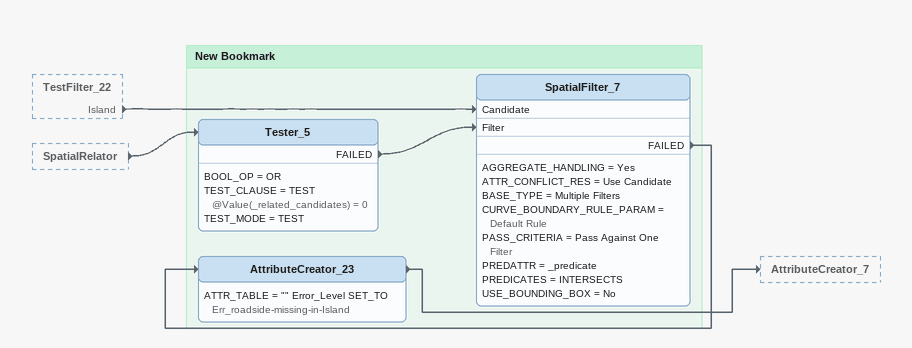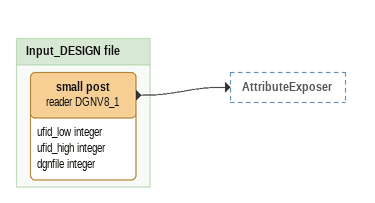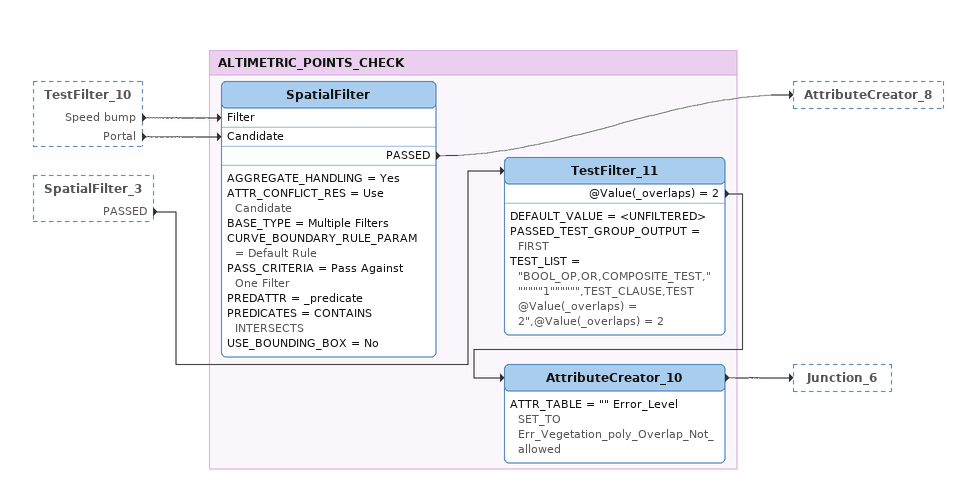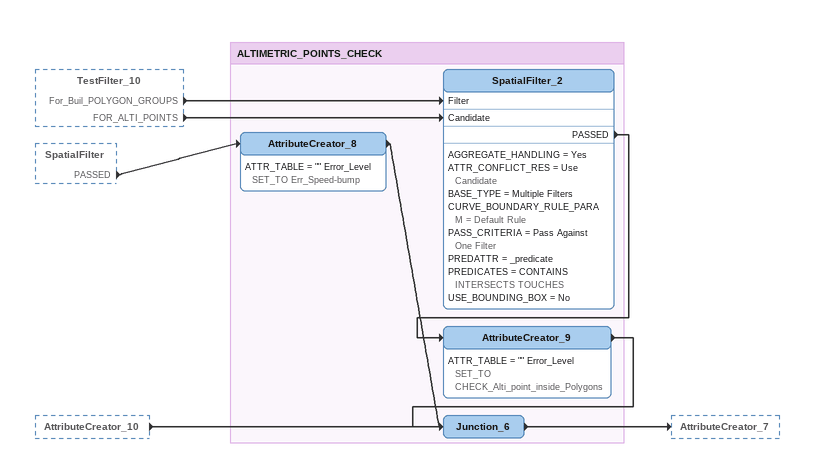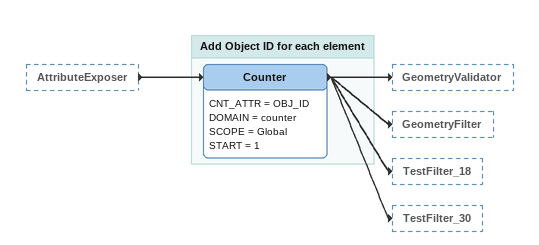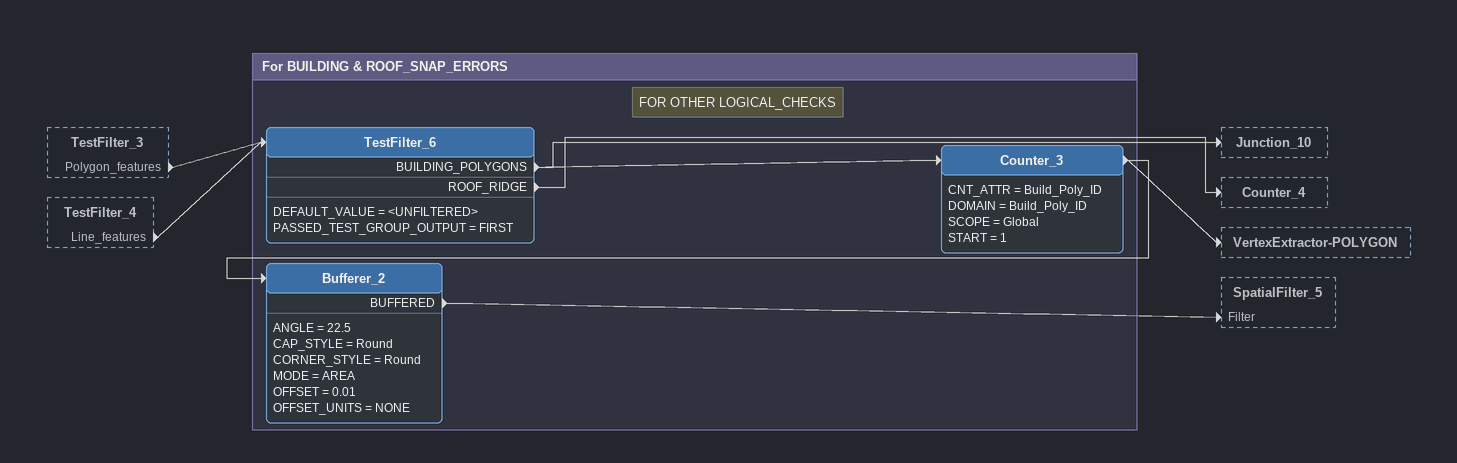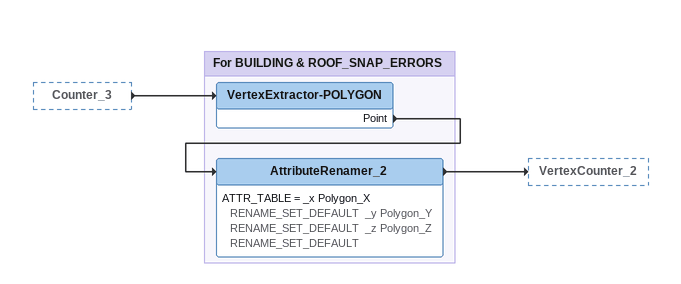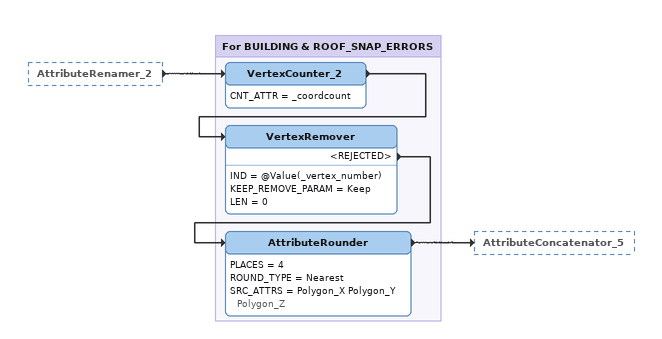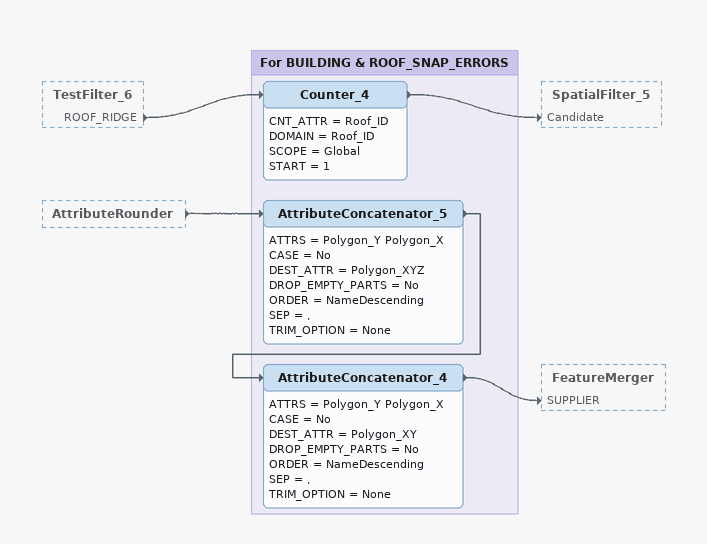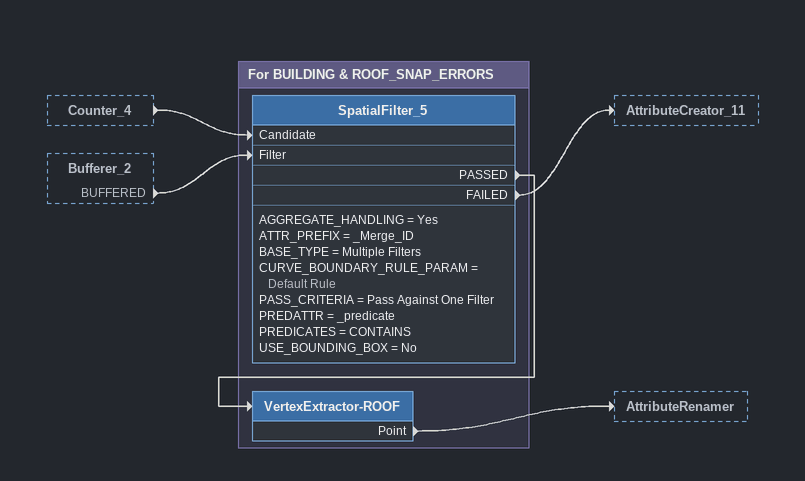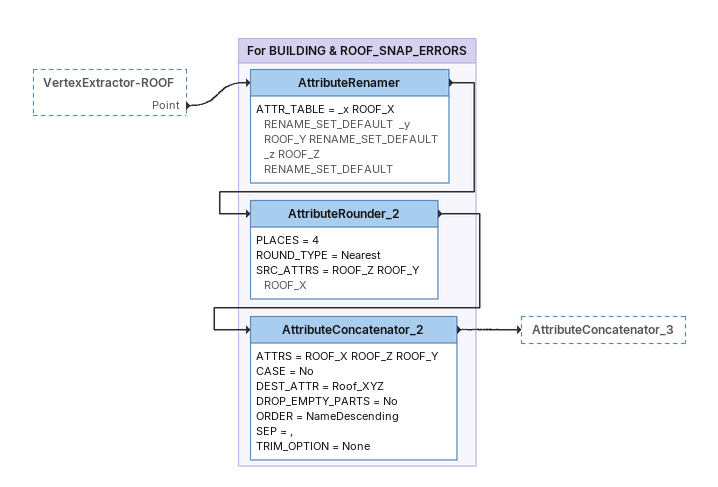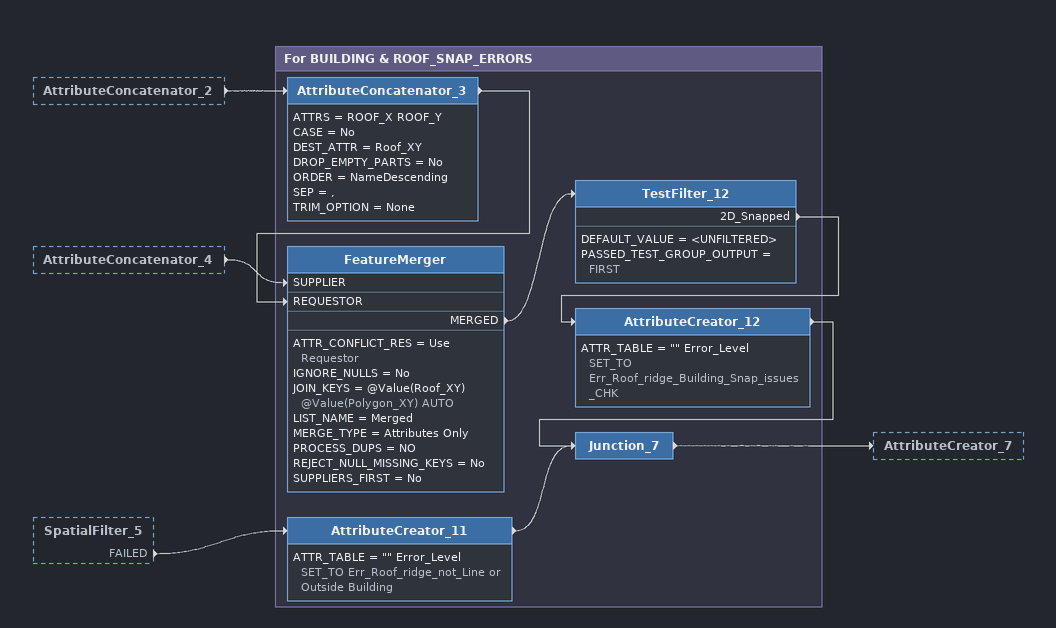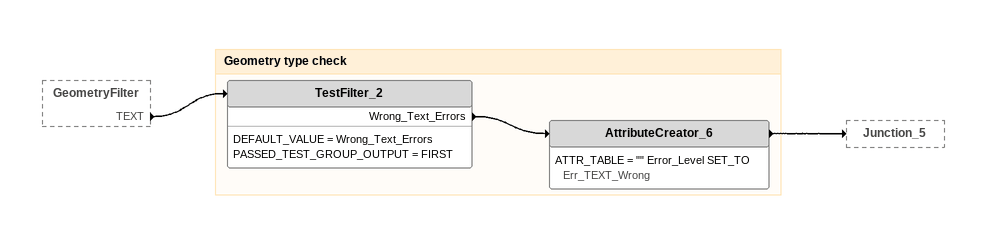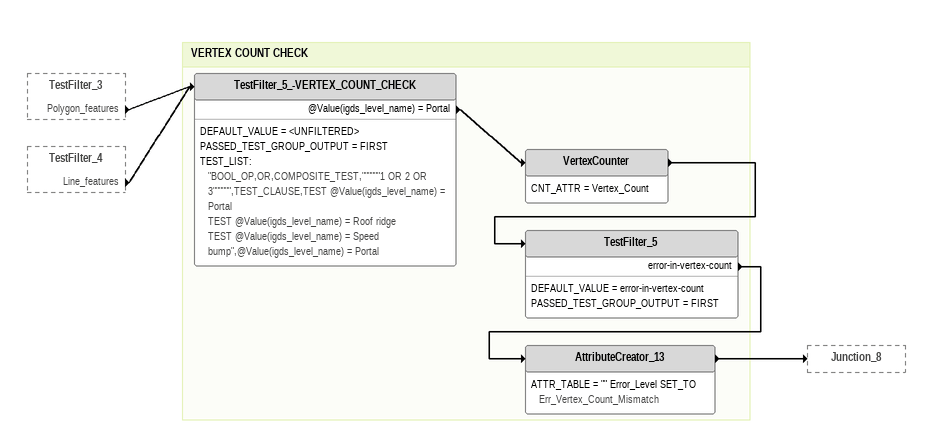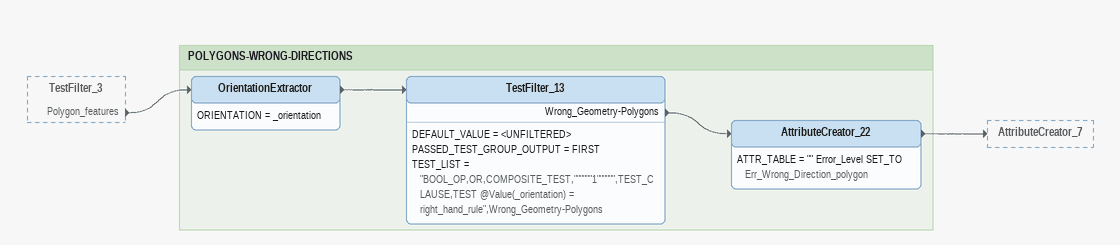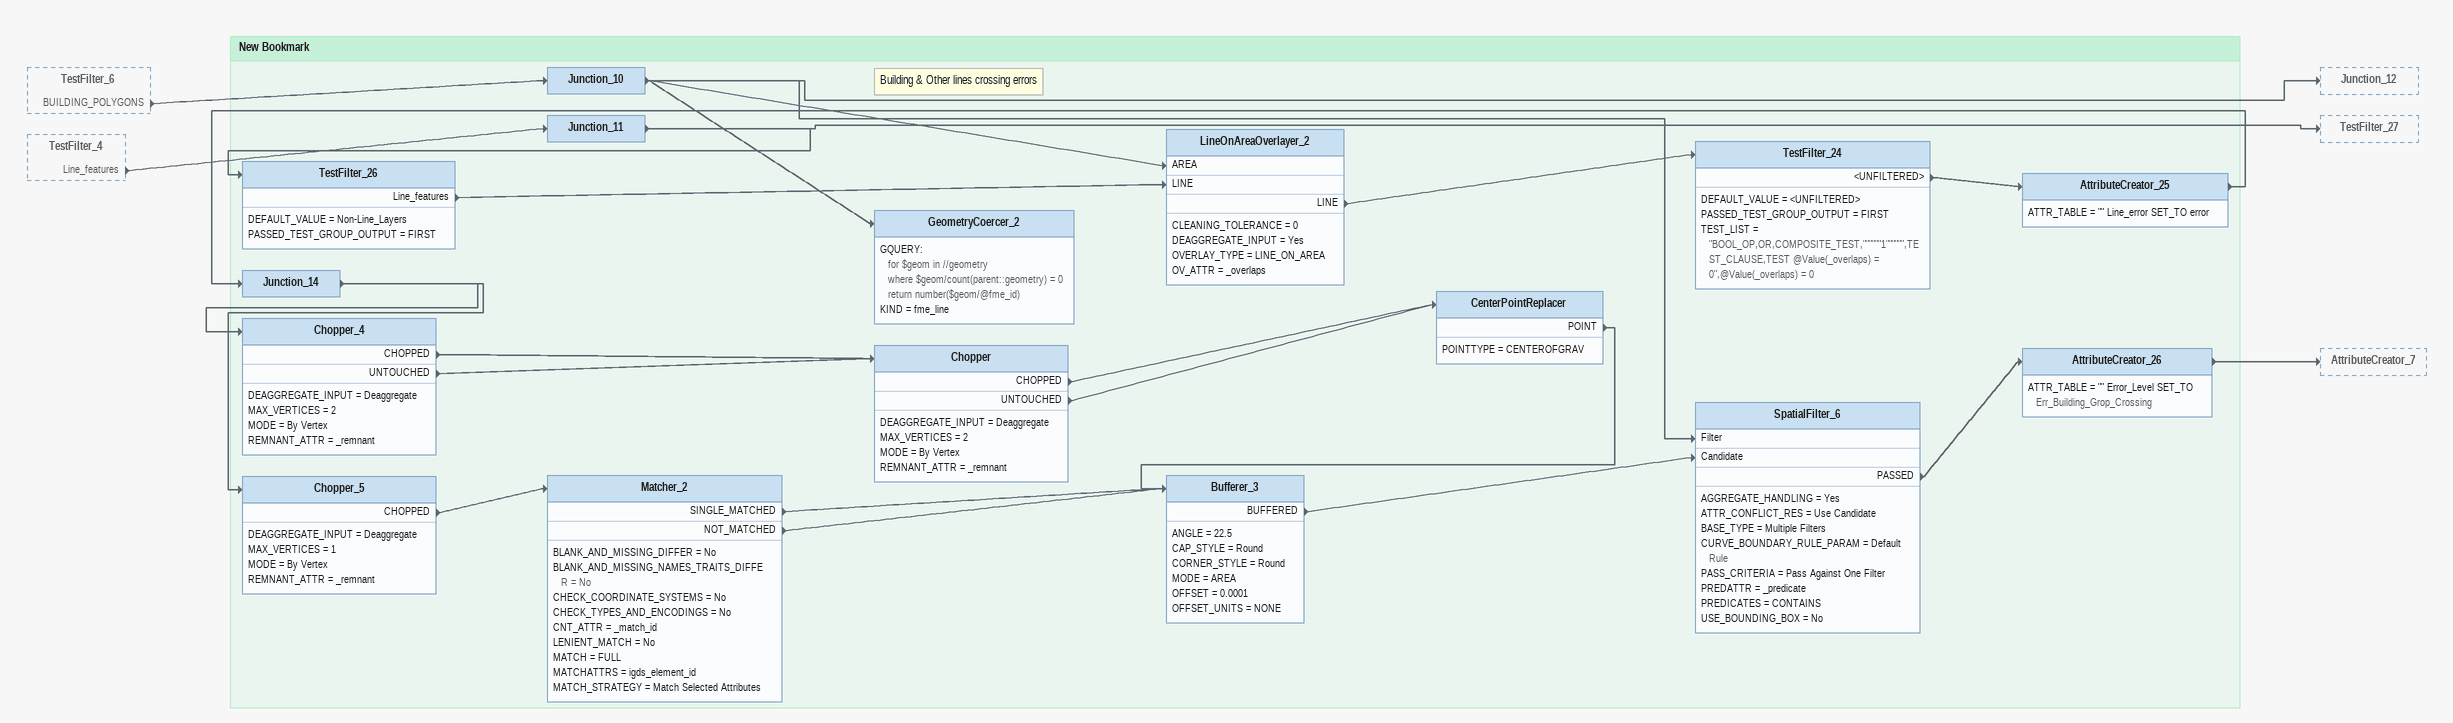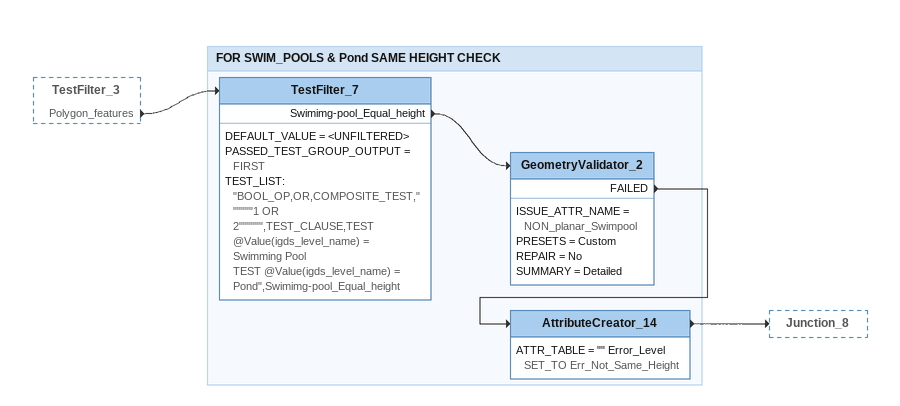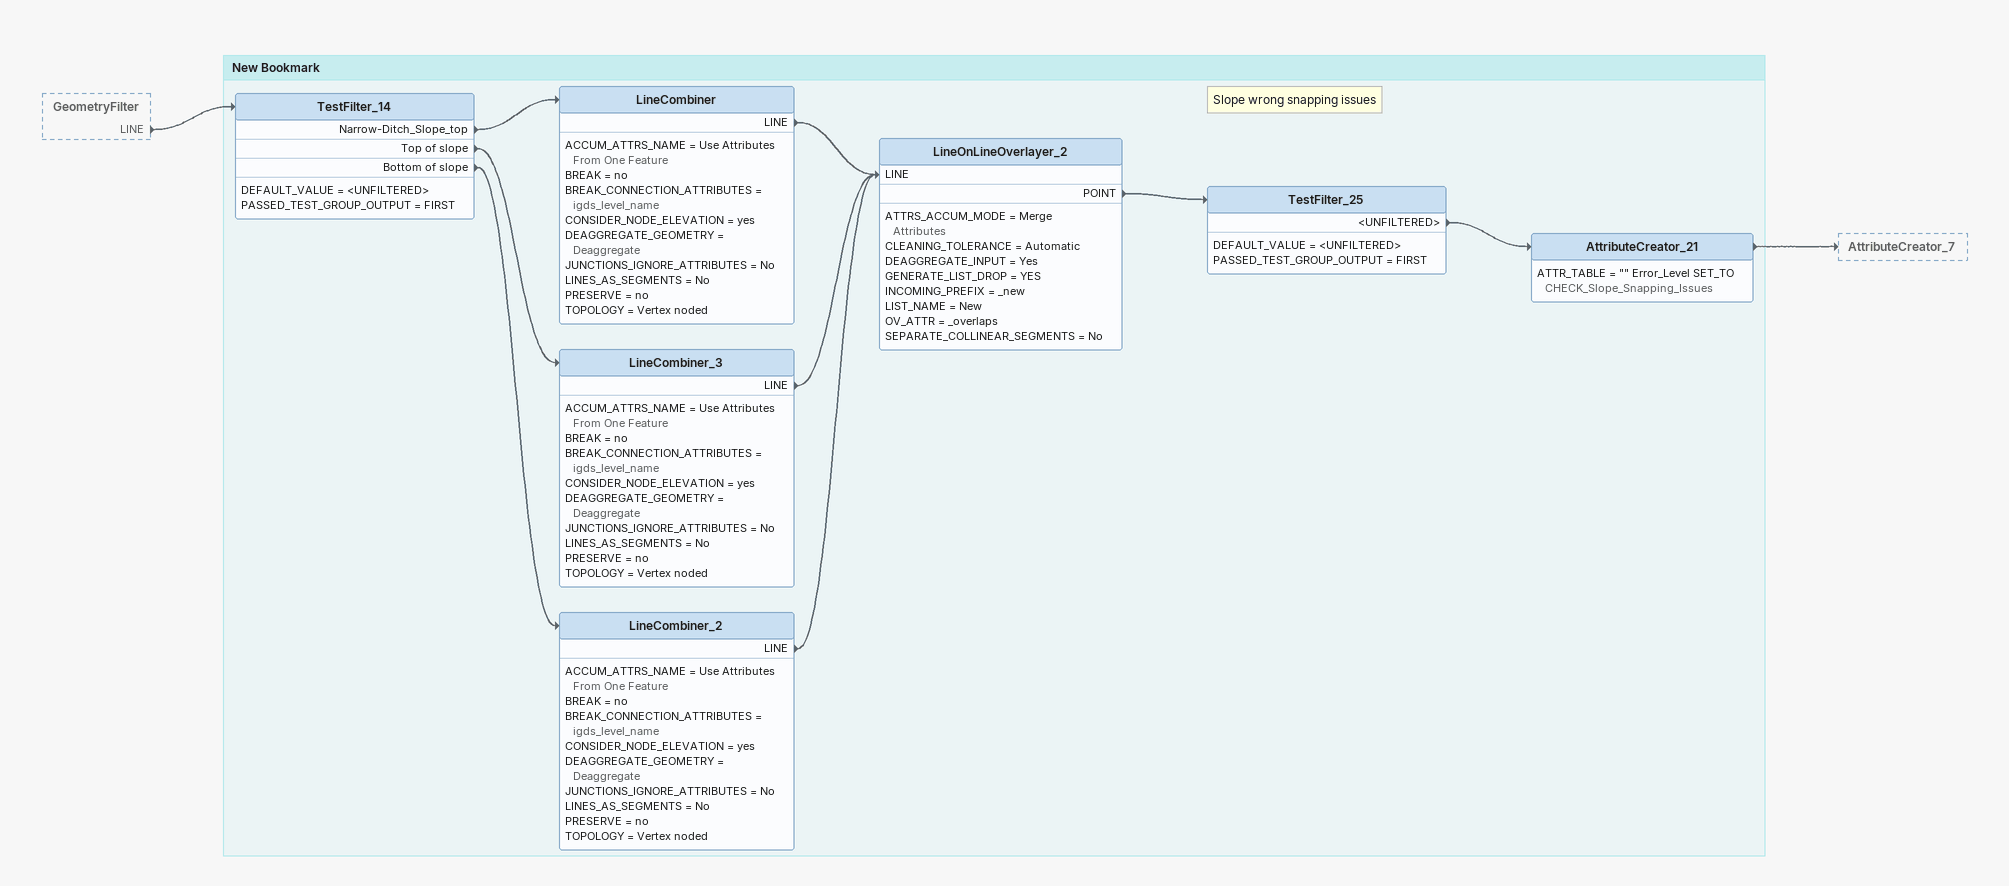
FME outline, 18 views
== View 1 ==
TestFilter_22 [outside]
    Island -> SpatialFilter_7 [Candidate]
SpatialRelator [outside]
    -> Tester_5

Bookmark: New Bookmark
Tester_5
    BOOL_OP = OR
    TEST_CLAUSE = TEST @Value(_related_candidates) = 0
    TEST_MODE = TEST
    FAILED -> SpatialFilter_7 [Filter]
SpatialFilter_7
    AGGREGATE_HANDLING = Yes
    ATTR_CONFLICT_RES = Use Candidate
    BASE_TYPE = Multiple Filters
    CURVE_BOUNDARY_RULE_PARAM = Default Rule
    PASS_CRITERIA = Pass Against One Filter
    PREDATTR = _predicate
    PREDICATES = INTERSECTS
    USE_BOUNDING_BOX = No
    FAILED -> AttributeCreator_23
AttributeCreator_23
    ATTR_TABLE = "" Error_Level SET_TO Err_roadside-missing-in-Island
    -> AttributeCreator_7

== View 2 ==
Bookmark: Input_DESIGN file
small post (reader DGNV8_1)
    attributes: ufid_low integer, ufid_high integer, dgnfile integer
    -> AttributeExposer

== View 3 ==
TestFilter_10 [outside]
    Speed bump -> SpatialFilter [Filter]
    Portal -> SpatialFilter [Candidate]
SpatialFilter_3 [outside]
    PASSED -> TestFilter_11

Bookmark: ALTIMETRIC_POINTS_CHECK
TestFilter_11
    DEFAULT_VALUE = <UNFILTERED>
    PASSED_TEST_GROUP_OUTPUT = FIRST
    TEST_LIST = "BOOL_OP,OR,COMPOSITE_TEST,""""""1"""""",TEST_CLAUSE,TEST @Value(_overlaps) = 2",@Value(_overlaps) = 2
    @Value(_overlaps) = 2 -> AttributeCreator_10
AttributeCreator_10
    ATTR_TABLE = "" Error_Level SET_TO Err_Vegetation_poly_Overlap_Not_allowed
    -> Junction_6
SpatialFilter
    AGGREGATE_HANDLING = Yes
    ATTR_CONFLICT_RES = Use Candidate
    BASE_TYPE = Multiple Filters
    CURVE_BOUNDARY_RULE_PARAM = Default Rule
    PASS_CRITERIA = Pass Against One Filter
    PREDATTR = _predicate
    PREDICATES = CONTAINS INTERSECTS
    USE_BOUNDING_BOX = No
    PASSED -> AttributeCreator_8

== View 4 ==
TestFilter_10 [outside]
    For_Buil_POLYGON_GROUPS -> SpatialFilter_2 [Filter]
    FOR_ALTI_POINTS -> SpatialFilter_2 [Candidate]
SpatialFilter [outside]
    PASSED -> AttributeCreator_8
AttributeCreator_10 [outside]
    -> Junction_6

Bookmark: ALTIMETRIC_POINTS_CHECK
AttributeCreator_8
    ATTR_TABLE = "" Error_Level SET_TO Err_Speed-bump
    -> Junction_6
SpatialFilter_2
    AGGREGATE_HANDLING = Yes
    ATTR_CONFLICT_RES = Use Candidate
    BASE_TYPE = Multiple Filters
    CURVE_BOUNDARY_RULE_PARAM = Default Rule
    PASS_CRITERIA = Pass Against One Filter
    PREDATTR = _predicate
    PREDICATES = CONTAINS INTERSECTS TOUCHES
    USE_BOUNDING_BOX = No
    PASSED -> AttributeCreator_9
AttributeCreator_9
    ATTR_TABLE = "" Error_Level SET_TO CHECK_Alti_point_inside_Polygons
    -> Junction_6
Junction_6
    -> AttributeCreator_7

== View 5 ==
AttributeExposer [outside]
    -> Counter

Bookmark: Add Object ID for each element
Counter
    CNT_ATTR = OBJ_ID
    DOMAIN = counter
    SCOPE = Global
    START = 1
    -> GeometryValidator
    -> GeometryFilter
    -> TestFilter_18
    -> TestFilter_30

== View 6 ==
TestFilter_3 [outside]
    Polygon_features -> TestFilter_6
TestFilter_4 [outside]
    Line_features -> TestFilter_6

Bookmark: For BUILDING & ROOF_SNAP_ERRORS
TestFilter_6
    DEFAULT_VALUE = <UNFILTERED>
    PASSED_TEST_GROUP_OUTPUT = FIRST
    BUILDING_POLYGONS -> Counter_3
    BUILDING_POLYGONS -> Junction_10
    ROOF_RIDGE -> Counter_4
Note: FOR OTHER LOGICAL_CHECKS
Counter_3
    CNT_ATTR = Build_Poly_ID
    DOMAIN = Build_Poly_ID
    SCOPE = Global
    START = 1
    -> Bufferer_2
    -> VertexExtractor-POLYGON
Bufferer_2
    ANGLE = 22.5
    CAP_STYLE = Round
    CORNER_STYLE = Round
    MODE = AREA
    OFFSET = 0.01
    OFFSET_UNITS = NONE
    BUFFERED -> SpatialFilter_5 [Filter]

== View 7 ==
Counter_3 [outside]
    -> VertexExtractor-POLYGON

Bookmark: For BUILDING & ROOF_SNAP_ERRORS
VertexExtractor-POLYGON
    Point -> AttributeRenamer_2
AttributeRenamer_2
    ATTR_TABLE = _x Polygon_X RENAME_SET_DEFAULT  _y Polygon_Y RENAME_SET_DEFAULT  _z Polygon_Z RENAME_SET_DEFAULT
    -> VertexCounter_2

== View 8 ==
AttributeRenamer_2 [outside]
    -> VertexCounter_2

Bookmark: For BUILDING & ROOF_SNAP_ERRORS
VertexCounter_2
    CNT_ATTR = _coordcount
    -> VertexRemover
VertexRemover
    IND = @Value(_vertex_number)
    KEEP_REMOVE_PARAM = Keep
    LEN = 0
    <REJECTED> -> AttributeRounder
AttributeRounder
    PLACES = 4
    ROUND_TYPE = Nearest
    SRC_ATTRS = Polygon_X Polygon_Y Polygon_Z
    -> AttributeConcatenator_5

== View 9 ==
TestFilter_6 [outside]
    ROOF_RIDGE -> Counter_4
AttributeRounder [outside]
    -> AttributeConcatenator_5

Bookmark: For BUILDING & ROOF_SNAP_ERRORS
AttributeConcatenator_5
    ATTRS = Polygon_Y Polygon_X
    CASE = No
    DEST_ATTR = Polygon_XYZ
    DROP_EMPTY_PARTS = No
    ORDER = NameDescending
    SEP = ,
    TRIM_OPTION = None
    -> AttributeConcatenator_4
AttributeConcatenator_4
    ATTRS = Polygon_Y Polygon_X
    CASE = No
    DEST_ATTR = Polygon_XY
    DROP_EMPTY_PARTS = No
    ORDER = NameDescending
    SEP = ,
    TRIM_OPTION = None
    -> FeatureMerger [SUPPLIER]
Counter_4
    CNT_ATTR = Roof_ID
    DOMAIN = Roof_ID
    SCOPE = Global
    START = 1
    -> SpatialFilter_5 [Candidate]

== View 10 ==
Counter_4 [outside]
    -> SpatialFilter_5 [Candidate]
Bufferer_2 [outside]
    BUFFERED -> SpatialFilter_5 [Filter]

Bookmark: For BUILDING & ROOF_SNAP_ERRORS
SpatialFilter_5
    AGGREGATE_HANDLING = Yes
    ATTR_PREFIX = _Merge_ID
    BASE_TYPE = Multiple Filters
    CURVE_BOUNDARY_RULE_PARAM = Default Rule
    PASS_CRITERIA = Pass Against One Filter
    PREDATTR = _predicate
    PREDICATES = CONTAINS
    USE_BOUNDING_BOX = No
    PASSED -> VertexExtractor-ROOF
    FAILED -> AttributeCreator_11
VertexExtractor-ROOF
    Point -> AttributeRenamer

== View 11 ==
VertexExtractor-ROOF [outside]
    Point -> AttributeRenamer

Bookmark: For BUILDING & ROOF_SNAP_ERRORS
AttributeRenamer
    ATTR_TABLE = _x ROOF_X RENAME_SET_DEFAULT  _y ROOF_Y RENAME_SET_DEFAULT  _z ROOF_Z RENAME_SET_DEFAULT
    -> AttributeRounder_2
AttributeRounder_2
    PLACES = 4
    ROUND_TYPE = Nearest
    SRC_ATTRS = ROOF_Z ROOF_Y ROOF_X
    -> AttributeConcatenator_2
AttributeConcatenator_2
    ATTRS = ROOF_X ROOF_Z ROOF_Y
    CASE = No
    DEST_ATTR = Roof_XYZ
    DROP_EMPTY_PARTS = No
    ORDER = NameDescending
    SEP = ,
    TRIM_OPTION = None
    -> AttributeConcatenator_3

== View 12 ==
AttributeConcatenator_2 [outside]
    -> AttributeConcatenator_3
AttributeConcatenator_4 [outside]
    -> FeatureMerger [SUPPLIER]
SpatialFilter_5 [outside]
    FAILED -> AttributeCreator_11

Bookmark: For BUILDING & ROOF_SNAP_ERRORS
AttributeConcatenator_3
    ATTRS = ROOF_X ROOF_Y
    CASE = No
    DEST_ATTR = Roof_XY
    DROP_EMPTY_PARTS = No
    ORDER = NameDescending
    SEP = ,
    TRIM_OPTION = None
    -> FeatureMerger [REQUESTOR]
FeatureMerger
    ATTR_CONFLICT_RES = Use Requestor
    IGNORE_NULLS = No
    JOIN_KEYS = @Value(Roof_XY) @Value(Polygon_XY) AUTO
    LIST_NAME = Merged
    MERGE_TYPE = Attributes Only
    PROCESS_DUPS = NO
    REJECT_NULL_MISSING_KEYS = No
    SUPPLIERS_FIRST = No
    MERGED -> TestFilter_12
TestFilter_12
    DEFAULT_VALUE = <UNFILTERED>
    PASSED_TEST_GROUP_OUTPUT = FIRST
    2D_Snapped -> AttributeCreator_12
AttributeCreator_12
    ATTR_TABLE = "" Error_Level SET_TO Err_Roof_ridge_Building_Snap_issues_CHK
    -> Junction_7
AttributeCreator_11
    ATTR_TABLE = "" Error_Level SET_TO Err_Roof_ridge_not_Line or Outside Building
    -> Junction_7
Junction_7
    -> AttributeCreator_7

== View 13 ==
GeometryFilter [outside]
    TEXT -> TestFilter_2

Bookmark: Geometry type check
TestFilter_2
    DEFAULT_VALUE = Wrong_Text_Errors
    PASSED_TEST_GROUP_OUTPUT = FIRST
    Wrong_Text_Errors -> AttributeCreator_6
AttributeCreator_6
    ATTR_TABLE = "" Error_Level SET_TO Err_TEXT_Wrong
    -> Junction_5

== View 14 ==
TestFilter_3 [outside]
    Polygon_features -> TestFilter_5_-VERTEX_COUNT_CHECK
TestFilter_4 [outside]
    Line_features -> TestFilter_5_-VERTEX_COUNT_CHECK

Bookmark: VERTEX COUNT CHECK
TestFilter_5_-VERTEX_COUNT_CHECK
    DEFAULT_VALUE = <UNFILTERED>
    PASSED_TEST_GROUP_OUTPUT = FIRST
    TEST_LIST:
      "BOOL_OP,OR,COMPOSITE_TEST,""""""1 OR 2 OR 3"""""",TEST_CLAUSE,TEST @Value(igds_level_name) = Portal
      TEST @Value(igds_level_name) = Roof ridge
      TEST @Value(igds_level_name) = Speed bump",@Value(igds_level_name) = Portal
    @Value(igds_level_name) = Portal -> VertexCounter
VertexCounter
    CNT_ATTR = Vertex_Count
    -> TestFilter_5
TestFilter_5
    DEFAULT_VALUE = error-in-vertex-count
    PASSED_TEST_GROUP_OUTPUT = FIRST
    error-in-vertex-count -> AttributeCreator_13
AttributeCreator_13
    ATTR_TABLE = "" Error_Level SET_TO Err_Vertex_Count_Mismatch
    -> Junction_8

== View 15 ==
TestFilter_3 [outside]
    Polygon_features -> OrientationExtractor

Bookmark: POLYGONS-WRONG-DIRECTIONS
OrientationExtractor
    ORIENTATION = _orientation
    -> TestFilter_13
TestFilter_13
    DEFAULT_VALUE = <UNFILTERED>
    PASSED_TEST_GROUP_OUTPUT = FIRST
    TEST_LIST = "BOOL_OP,OR,COMPOSITE_TEST,""""""1"""""",TEST_CLAUSE,TEST @Value(_orientation) = right_hand_rule",Wrong_Geometry-Polygons
    Wrong_Geometry-Polygons -> AttributeCreator_22
AttributeCreator_22
    ATTR_TABLE = "" Error_Level SET_TO Err_Wrong_Direction_polygon
    -> AttributeCreator_7

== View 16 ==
TestFilter_6 [outside]
    BUILDING_POLYGONS -> Junction_10
TestFilter_4 [outside]
    Line_features -> Junction_11

Bookmark: New Bookmark
Junction_11
    -> TestFilter_26
    -> TestFilter_27
TestFilter_26
    DEFAULT_VALUE = Non-Line_Layers
    PASSED_TEST_GROUP_OUTPUT = FIRST
    Line_features -> LineOnAreaOverlayer_2 [LINE]
Junction_10
    -> LineOnAreaOverlayer_2 [AREA]
    -> GeometryCoercer_2
    -> SpatialFilter_6 [Filter]
    -> Junction_12
Note: Building & Other lines crossing errors
LineOnAreaOverlayer_2
    CLEANING_TOLERANCE = 0
    DEAGGREGATE_INPUT = Yes
    OVERLAY_TYPE = LINE_ON_AREA
    OV_ATTR = _overlaps
    LINE -> TestFilter_24
TestFilter_24
    DEFAULT_VALUE = <UNFILTERED>
    PASSED_TEST_GROUP_OUTPUT = FIRST
    TEST_LIST = "BOOL_OP,OR,COMPOSITE_TEST,""""""1"""""",TEST_CLAUSE,TEST @Value(_overlaps) = 0",@Value(_overlaps) = 0
    <UNFILTERED> -> AttributeCreator_25
AttributeCreator_25
    ATTR_TABLE = "" Line_error SET_TO error
    -> Junction_14
Junction_14
    -> Chopper_4
    -> Chopper_5
Chopper_4
    DEAGGREGATE_INPUT = Deaggregate
    MAX_VERTICES = 2
    MODE = By Vertex
    REMNANT_ATTR = _remnant
    CHOPPED -> Chopper
    UNTOUCHED -> Chopper
Chopper
    DEAGGREGATE_INPUT = Deaggregate
    MAX_VERTICES = 2
    MODE = By Vertex
    REMNANT_ATTR = _remnant
    CHOPPED -> CenterPointReplacer
    UNTOUCHED -> CenterPointReplacer
CenterPointReplacer
    POINTTYPE = CENTEROFGRAV
    POINT -> Bufferer_3
Chopper_5
    DEAGGREGATE_INPUT = Deaggregate
    MAX_VERTICES = 1
    MODE = By Vertex
    REMNANT_ATTR = _remnant
    CHOPPED -> Matcher_2
Matcher_2
    BLANK_AND_MISSING_DIFFER = No
    BLANK_AND_MISSING_NAMES_TRAITS_DIFFER = No
    CHECK_COORDINATE_SYSTEMS = No
    CHECK_TYPES_AND_ENCODINGS = No
    CNT_ATTR = _match_id
    LENIENT_MATCH = No
    MATCH = FULL
    MATCHATTRS = igds_element_id
    MATCH_STRATEGY = Match Selected Attributes
    SINGLE_MATCHED -> Bufferer_3
    NOT_MATCHED -> Bufferer_3
Bufferer_3
    ANGLE = 22.5
    CAP_STYLE = Round
    CORNER_STYLE = Round
    MODE = AREA
    OFFSET = 0.0001
    OFFSET_UNITS = NONE
    BUFFERED -> SpatialFilter_6 [Candidate]
SpatialFilter_6
    AGGREGATE_HANDLING = Yes
    ATTR_CONFLICT_RES = Use Candidate
    BASE_TYPE = Multiple Filters
    CURVE_BOUNDARY_RULE_PARAM = Default Rule
    PASS_CRITERIA = Pass Against One Filter
    PREDATTR = _predicate
    PREDICATES = CONTAINS
    USE_BOUNDING_BOX = No
    PASSED -> AttributeCreator_26
AttributeCreator_26
    ATTR_TABLE = "" Error_Level SET_TO Err_Building_Grop_Crossing
    -> AttributeCreator_7
GeometryCoercer_2
    GQUERY:
      for $geom in //geometry
      where $geom/count(parent::geometry) = 0
      return number($geom/@fme_id)
    KIND = fme_line

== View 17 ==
TestFilter_3 [outside]
    Polygon_features -> TestFilter_7

Bookmark: FOR SWIM_POOLS & Pond SAME HEIGHT CHECK
TestFilter_7
    DEFAULT_VALUE = <UNFILTERED>
    PASSED_TEST_GROUP_OUTPUT = FIRST
    TEST_LIST:
      "BOOL_OP,OR,COMPOSITE_TEST,""""""1 OR 2"""""",TEST_CLAUSE,TEST @Value(igds_level_name) = Swimming Pool
      TEST @Value(igds_level_name) = Pond",Swimimg-pool_Equal_height
    Swimimg-pool_Equal_height -> GeometryValidator_2
GeometryValidator_2
    ISSUE_ATTR_NAME = NON_planar_Swimpool
    PRESETS = Custom
    REPAIR = No
    SUMMARY = Detailed
    FAILED -> AttributeCreator_14
AttributeCreator_14
    ATTR_TABLE = "" Error_Level SET_TO Err_Not_Same_Height
    -> Junction_8

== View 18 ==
GeometryFilter [outside]
    LINE -> TestFilter_14

Bookmark: New Bookmark
TestFilter_14
    DEFAULT_VALUE = <UNFILTERED>
    PASSED_TEST_GROUP_OUTPUT = FIRST
    Narrow-Ditch_Slope_top -> LineCombiner
    Top of slope -> LineCombiner_3
    Bottom of slope -> LineCombiner_2
LineCombiner
    ACCUM_ATTRS_NAME = Use Attributes From One Feature
    BREAK = no
    BREAK_CONNECTION_ATTRIBUTES = igds_level_name
    CONSIDER_NODE_ELEVATION = yes
    DEAGGREGATE_GEOMETRY = Deaggregate
    JUNCTIONS_IGNORE_ATTRIBUTES = No
    LINES_AS_SEGMENTS = No
    PRESERVE = no
    TOPOLOGY = Vertex noded
    LINE -> LineOnLineOverlayer_2 [LINE]
LineCombiner_3
    ACCUM_ATTRS_NAME = Use Attributes From One Feature
    BREAK = no
    BREAK_CONNECTION_ATTRIBUTES = igds_level_name
    CONSIDER_NODE_ELEVATION = yes
    DEAGGREGATE_GEOMETRY = Deaggregate
    JUNCTIONS_IGNORE_ATTRIBUTES = No
    LINES_AS_SEGMENTS = No
    PRESERVE = no
    TOPOLOGY = Vertex noded
    LINE -> LineOnLineOverlayer_2 [LINE]
LineCombiner_2
    ACCUM_ATTRS_NAME = Use Attributes From One Feature
    BREAK = no
    BREAK_CONNECTION_ATTRIBUTES = igds_level_name
    CONSIDER_NODE_ELEVATION = yes
    DEAGGREGATE_GEOMETRY = Deaggregate
    JUNCTIONS_IGNORE_ATTRIBUTES = No
    LINES_AS_SEGMENTS = No
    PRESERVE = no
    TOPOLOGY = Vertex noded
    LINE -> LineOnLineOverlayer_2 [LINE]
LineOnLineOverlayer_2
    ATTRS_ACCUM_MODE = Merge Attributes
    CLEANING_TOLERANCE = Automatic
    DEAGGREGATE_INPUT = Yes
    GENERATE_LIST_DROP = YES
    INCOMING_PREFIX = _new
    LIST_NAME = New
    OV_ATTR = _overlaps
    SEPARATE_COLLINEAR_SEGMENTS = No
    POINT -> TestFilter_25
Note: Slope wrong snapping issues
TestFilter_25
    DEFAULT_VALUE = <UNFILTERED>
    PASSED_TEST_GROUP_OUTPUT = FIRST
    <UNFILTERED> -> AttributeCreator_21
AttributeCreator_21
    ATTR_TABLE = "" Error_Level SET_TO CHECK_Slope_Snapping_Issues
    -> AttributeCreator_7
